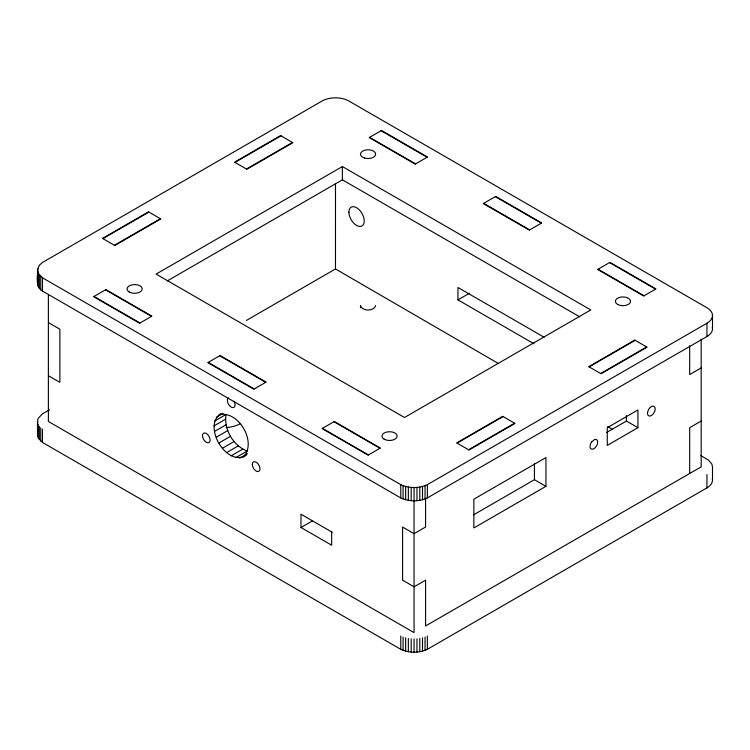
<?xml version="1.0" encoding="UTF-8"?>
<svg xmlns="http://www.w3.org/2000/svg" width="750" height="750" viewBox="0 0 750 750"><rect width="100%" height="100%" fill="white"/><g stroke="black" fill="none" stroke-linecap="round" stroke-linejoin="round"><path stroke-width="1.12" d="M246.459 320.409L335.484 268.95L335.494 183.553M534.019 343.8L457.959 299.887L457.959 287.494L544.163 337.266M246.3 455.344C226.5 467.578 201.966 425.691 220.941 413.644M235.688 457.697L247.191 451.059C233.147 445.678 223.697 429.319 226.059 414.459L214.566 421.106M37.5 270.113L39.347 265.247L42.487 262.444L322.069 101.025A18.975 10.95 0 0 1 348.9 101.025L706.941 307.744A18.975 10.95 0 0 1 706.941 323.231L706.941 336.506L427.359 497.925C419.091 501.778 409.05 501.778 400.772 497.925L42.487 291.066C34.894 286.875 37.959 277.022 37.5 270.113L38.325 273.422L42.487 277.791L400.772 484.65C409.05 488.503 419.091 488.503 427.359 484.65L706.941 323.231M37.5 283.397L37.706 281.728M712.341 478.706A18.975 10.95 0 0 1 706.941 487.884L427.359 649.303C419.091 653.156 409.05 653.156 400.772 649.303L42.487 442.444L38.325 438.075L37.706 433.106M375.656 305.531C373.884 311.531 362.259 311.531 360.478 305.531L360.478 307.744M243.422 457.003C257.278 442.406 238.603 410.053 219.028 414.75M102.909 238.631L148.903 212.081M234.966 162.394L280.959 135.834M114.403 245.278L160.406 218.719M246.459 169.031L292.462 142.481M342.384 166.547L156.094 274.097L404.484 417.506L590.775 309.956L342.384 166.547L342.384 179.822L579.628 316.791M167.231 280.95L342.384 179.822M49.575 409.725L42.487 413.822L38.325 418.191L37.706 419.822L37.706 436.444M216.281 417.291L222.994 413.419M213.975 425.916L225.478 419.278M214.566 431.409L226.059 424.772M216.281 437.213L227.784 430.575M457.959 299.887L469.453 293.241M219.028 442.922L230.531 436.284M222.6 448.144L234.103 441.506M226.762 452.541L238.256 445.903M231.225 455.794L242.728 449.156M239.85 458.109L247.519 453.684M332.269 532.284L300.984 514.219L300.984 527.503L312.488 520.856M457.097 443.128L503.091 416.569M589.153 366.881L635.147 340.331M468.591 449.766L514.594 423.206M600.647 373.519L646.65 346.969M701.175 367.931L689.672 374.578L689.672 345.769M606.647 432.469L626.428 421.05L637.931 427.688L637.931 409.988L607.266 427.688L607.266 445.397L637.931 427.688M473.372 514.95L534.431 479.7L545.934 486.337L545.934 457.566L473.869 499.172L473.869 527.944L545.934 486.337M701.175 421.05L689.672 427.688L689.672 473.503M381.103 130.697L427.097 157.247M495.328 196.641L541.331 223.2M609.562 262.594L655.556 289.153M369.6 137.334L415.603 163.894M598.059 269.231L644.062 295.791M483.713 203.353L529.716 229.903M700.856 455.606L708.581 460.191L711.853 464.025L712.5 466.866L712.5 480.141M498.45 363.544L335.484 268.95M607.678 426.6L612.675 429.488M105.497 289.809L151.491 316.369M219.722 355.763L265.725 382.322M333.956 421.716L379.95 448.266M93.994 296.456L139.997 323.006M208.228 362.4L254.222 388.959M322.453 428.353L368.456 454.913M48.384 322.566L59.878 329.203L59.878 382.322L48.384 375.684M300.984 527.503L331.65 545.203L331.65 531.928M712.5 315.487L712.5 328.762M706.941 474.609L706.941 487.884M701.175 339.131L701.175 466.866L425.569 625.978L425.569 580.172L414.066 586.809L402.572 580.172L402.572 527.053L414.066 533.691L425.569 527.053L425.569 498.253M626.428 415.519L626.428 421.05M534.431 463.584L534.431 479.7M427.359 484.65L427.359 497.925M427.359 636.019L427.359 649.303M425.044 485.653L425.044 498.938M425.044 637.031L425.044 650.306M422.503 486.459L422.503 499.744M422.503 637.837L422.503 651.112M419.794 487.05L419.794 500.325M419.794 638.428L419.794 651.703M416.962 487.406L416.962 500.681M416.962 638.784L416.962 652.059M414.066 487.528L414.066 632.625L48.384 421.491L48.384 294.919M414.066 638.906L414.066 652.181M411.178 487.406L411.178 500.681M411.178 638.784L411.178 652.059M408.347 487.05L408.347 500.325M408.347 638.428L408.347 651.703M405.628 486.459L405.628 499.744M405.628 637.837L405.628 651.112M403.087 485.653L403.087 498.938M403.087 637.031L403.087 650.306M400.772 484.65L400.772 497.925M400.772 636.019L400.772 649.303M42.487 277.791L42.487 291.066M42.487 429.169L42.487 442.444M40.744 276.459L40.744 289.734M40.744 427.828L40.744 441.112M39.347 274.988L39.347 288.263M39.347 426.366L39.347 439.641M38.325 273.422L38.325 286.697M38.325 424.8L38.325 438.075M37.706 268.444L37.706 285.066M37.5 421.491L37.5 434.775M712.341 327.338A18.975 10.95 0 0 1 706.941 336.506M233.934 401.119A5.419 3.131 60 0 1 233.934 407.372A5.419 3.131 60 0 1 228.516 404.25A5.419 3.131 60 0 1 228.516 397.987M240.028 423.909A25.753 14.869 0 0 1 226.153 427.603M591.694 441.863L590.953 443.062A5.419 3.131 -60 0 0 591.872 449.222A5.419 3.131 -60 0 0 597.422 443.803A5.419 3.131 -60 0 0 594.572 439.519L591.694 441.863M649.425 408.366L648.628 409.528A5.419 3.131 -60 0 0 648.628 415.781A5.419 3.131 -60 0 0 654.056 412.659A5.419 3.131 -60 0 0 654.056 406.397L653.259 406.153A5.419 3.131 -60 0 0 649.425 408.366M148.519 211.856L102.525 238.416L114.787 245.494L160.791 218.944L148.519 211.856M280.575 135.619L234.581 162.178L246.844 169.256L292.847 142.697L280.575 135.619M105.881 289.594L93.609 296.672L139.612 323.231L151.875 316.153L105.881 289.594M381.488 130.472L369.216 137.55L415.219 164.109L427.481 157.031L381.488 130.472M220.106 355.538L207.844 362.625L253.837 389.184L266.109 382.097L220.106 355.538M495.712 196.425L483.328 203.569L529.331 230.128L541.716 222.975L495.712 196.425M334.341 421.491L322.069 428.569L368.072 455.128L380.334 448.05L334.341 421.491M609.947 262.369L597.675 269.456L643.678 296.006L655.941 288.928L609.947 262.369M502.706 416.344L456.713 442.903L468.975 449.981L514.978 423.431L502.706 416.344M634.763 340.106L588.769 366.666L601.031 373.744L647.034 347.184L634.763 340.106M384.169 439.2A7.594 4.378 0 0 0 396.863 437.231A7.594 4.378 0 0 0 387.572 431.869A7.594 4.378 0 0 0 384.169 439.2M617.606 304.416A7.594 4.378 0 0 0 630.309 302.456A7.594 4.378 0 0 0 621.009 297.084A7.594 4.378 0 0 0 617.606 304.416M129.262 292.022A7.594 4.378 0 0 0 141.956 290.062A7.594 4.378 0 0 0 132.666 284.7A7.594 4.378 0 0 0 129.262 292.022M364.275 157.95A7.594 4.378 0 0 0 375.656 154.153A7.594 4.378 0 0 0 364.275 150.356A7.594 4.378 0 0 0 364.275 157.95M252.309 464.428A5.419 3.131 60 0 0 258.056 471.581A5.419 3.131 60 0 0 258.056 463.912A5.419 3.131 60 0 0 252.309 464.428M202.472 435.656A5.419 3.131 60 0 0 208.228 442.809A5.419 3.131 60 0 0 208.228 435.141A5.419 3.131 60 0 0 202.472 435.656M348.9 212.137A10.838 6.262 60 0 0 360.403 226.444A10.838 6.262 60 0 0 360.403 211.106A10.838 6.262 60 0 0 348.9 212.137"/></g></svg>
